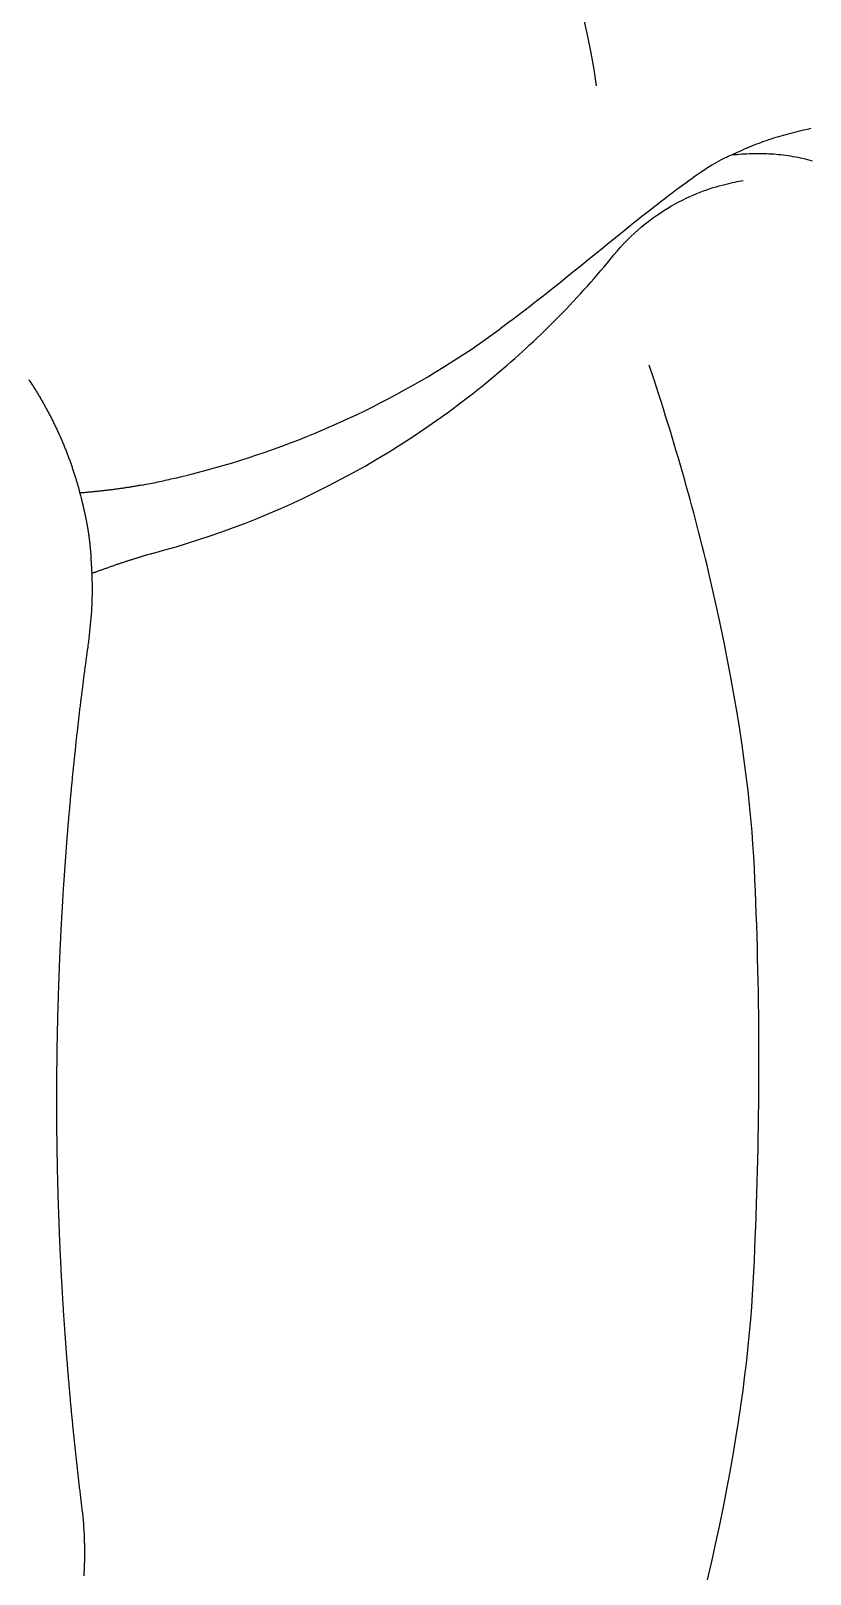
# Model space of a CAD drawing. Extents: x 832 to 912, y 781 to 934.
# Drawn here: x 884.03 to 898.02, y 835.81 to 863.5 of the extents above; entities that cross this region are included whole.
import ezdxf

# ---------------------------------------------------------------- set-up
doc = ezdxf.new("R2010")
doc.units = 0
doc.header["$MEASUREMENT"] = 0
doc.layers.add('1', color=4, linetype='Continuous')
doc.layers.add('SPA', color=2, linetype='Continuous')

# ---------------------------------------------------------------- blocks, each defined once
blk = doc.blocks.new('2010SOVEREIGN')
at = {"layer": 'SPA', "color": 2, "linetype": 'Continuous'}
for points in [[(61.828, 64.542), (61.783, 64.839), (61.731, 65.136), (61.672, 65.432), (61.604, 65.728)], [(63.84, 55.831), (63.812, 55.945), (63.785, 56.06), (63.756, 56.176), (63.727, 56.293), (63.698, 56.41), (63.667, 56.528), (63.637, 56.646), (63.605, 56.765), (63.574, 56.885), (63.541, 57.005), (63.508, 57.126), (63.474, 57.247), (63.44, 57.369), (63.406, 57.492), (63.37, 57.615), (63.335, 57.739), (63.298, 57.863), (63.261, 57.988), (63.224, 58.113), (63.186, 58.24), (63.148, 58.366), (63.108, 58.493), (63.069, 58.621), (63.029, 58.75), (62.988, 58.879), (62.946, 59.009), (62.904, 59.139), (62.862, 59.27), (62.775, 59.534)], [(63.823, 37.739), (63.899, 38.072), (63.972, 38.402), (64.041, 38.728), (64.106, 39.049), (64.168, 39.366), (64.226, 39.677), (64.28, 39.982), (64.331, 40.282), (64.377, 40.575), (64.42, 40.862), (64.459, 41.141), (64.494, 41.413), (64.525, 41.676), (64.553, 41.931), (64.576, 42.178), (64.597, 42.414), (64.614, 42.641), (64.629, 42.857), (64.641, 43.066), (64.652, 43.269), (64.662, 43.471), (64.671, 43.672), (64.679, 43.873), (64.687, 44.074), (64.695, 44.276), (64.702, 44.477), (64.708, 44.678), (64.714, 44.878), (64.719, 45.079), (64.724, 45.279), (64.729, 45.48), (64.732, 45.68), (64.736, 45.88), (64.738, 46.08), (64.74, 46.28), (64.742, 46.48), (64.743, 46.681), (64.744, 46.881), (64.744, 47.081), (64.744, 47.281), (64.743, 47.482), (64.741, 47.682), (64.74, 47.883), (64.737, 48.083), (64.734, 48.284), (64.73, 48.485), (64.726, 48.686), (64.721, 48.888), (64.716, 49.089), (64.71, 49.291), (64.704, 49.493), (64.697, 49.695), (64.689, 49.897), (64.681, 50.099), (64.672, 50.302), (64.663, 50.507), (64.651, 50.716), (64.637, 50.933), (64.62, 51.161), (64.6, 51.399), (64.577, 51.646), (64.549, 51.902), (64.518, 52.166), (64.482, 52.438), (64.443, 52.717), (64.4, 53.004), (64.352, 53.297), (64.301, 53.596), (64.246, 53.901), (64.188, 54.212), (64.125, 54.527), (64.059, 54.847), (63.99, 55.171), (63.84, 55.831)]]:
    blk.add_lwpolyline(points, dxfattribs=at)
at = {"layer": 'SPA', "color": 3, "linetype": 'Continuous'}
for points in [[(65.678, 63.778), (65.632, 63.768), (65.586, 63.758), (65.541, 63.747), (65.495, 63.737), (65.45, 63.726), (65.405, 63.715), (65.36, 63.704), (65.315, 63.692), (65.27, 63.68), (65.226, 63.668), (65.181, 63.656), (65.137, 63.643), (65.093, 63.63), (65.049, 63.616), (65.004, 63.603), (64.96, 63.589), (64.917, 63.574), (64.873, 63.559), (64.829, 63.544), (64.785, 63.528), (64.742, 63.512), (64.698, 63.496), (64.655, 63.479), (64.611, 63.461), (64.568, 63.444), (64.525, 63.425), (64.481, 63.406), (64.438, 63.387), (64.395, 63.367), (64.352, 63.347), (64.265, 63.305)], [(64.265, 63.305), (64.236, 63.294), (64.205, 63.282), (64.173, 63.268), (64.138, 63.252), (64.102, 63.234), (64.065, 63.215), (64.026, 63.193), (63.985, 63.17), (63.942, 63.145), (63.898, 63.119), (63.853, 63.09), (63.805, 63.06), (63.756, 63.028), (63.706, 62.994), (63.654, 62.959), (63.6, 62.922), (63.545, 62.883), (63.488, 62.842), (63.43, 62.8), (63.371, 62.757), (63.31, 62.712), (63.248, 62.666), (63.185, 62.618), (63.121, 62.569), (63.055, 62.519), (62.989, 62.468), (62.921, 62.416), (62.853, 62.363), (62.784, 62.309), (62.714, 62.254), (62.644, 62.198), (62.572, 62.141), (62.5, 62.084), (62.427, 62.026), (62.354, 61.967), (62.281, 61.908), (62.206, 61.848), (62.132, 61.788), (62.057, 61.727), (61.982, 61.667), (61.906, 61.605), (61.83, 61.544), (61.755, 61.483), (61.679, 61.421), (61.603, 61.36), (61.527, 61.299), (61.451, 61.238), (61.375, 61.177), (61.3, 61.116), (61.224, 61.055), (61.149, 60.995), (61.073, 60.935), (60.998, 60.875), (60.923, 60.815), (60.848, 60.756), (60.773, 60.697), (60.698, 60.639), (60.623, 60.581), (60.548, 60.523), (60.473, 60.466), (60.398, 60.409), (60.323, 60.352), (60.248, 60.296), (60.098, 60.185)], [(64.265, 63.305), (64.31, 63.31), (64.354, 63.314), (64.398, 63.318), (64.442, 63.322), (64.486, 63.325), (64.53, 63.327), (64.574, 63.329), (64.618, 63.331), (64.661, 63.332), (64.705, 63.332), (64.748, 63.332), (64.792, 63.332), (64.835, 63.331), (64.879, 63.329), (64.922, 63.327), (64.965, 63.325), (65.009, 63.322), (65.052, 63.318), (65.095, 63.314), (65.138, 63.31), (65.181, 63.304), (65.225, 63.299), (65.268, 63.293), (65.311, 63.286), (65.355, 63.279), (65.398, 63.271), (65.441, 63.263), (65.485, 63.254), (65.528, 63.245), (65.572, 63.235), (65.616, 63.225), (65.659, 63.214), (65.703, 63.202)], [(62.14, 61.51), (62.199, 61.58), (62.259, 61.648), (62.32, 61.714), (62.381, 61.778), (62.444, 61.84), (62.508, 61.9), (62.572, 61.958), (62.637, 62.014), (62.703, 62.068), (62.769, 62.119), (62.836, 62.169), (62.903, 62.217), (62.97, 62.263), (63.038, 62.307), (63.106, 62.349), (63.174, 62.389), (63.241, 62.427), (63.308, 62.463), (63.374, 62.496), (63.439, 62.528), (63.503, 62.558), (63.566, 62.586), (63.629, 62.612), (63.69, 62.636), (63.75, 62.659), (63.809, 62.68), (63.867, 62.7), (63.923, 62.718), (63.977, 62.735), (64.031, 62.75), (64.082, 62.764), (64.132, 62.777), (64.18, 62.789), (64.226, 62.799), (64.27, 62.809), (64.312, 62.818), (64.353, 62.826), (64.391, 62.832), (64.46, 62.844)], [(60.224, 59.534), (60.292, 59.593), (60.359, 59.652), (60.426, 59.712), (60.493, 59.773), (60.56, 59.834), (60.627, 59.896), (60.694, 59.958), (60.761, 60.021), (60.827, 60.085), (60.893, 60.149), (60.959, 60.214), (61.025, 60.279), (61.091, 60.345), (61.156, 60.411), (61.221, 60.477), (61.286, 60.544), (61.35, 60.611), (61.414, 60.679), (61.477, 60.747), (61.54, 60.816), (61.603, 60.884), (61.664, 60.953), (61.726, 61.022), (61.787, 61.091), (61.847, 61.161), (61.907, 61.23), (61.966, 61.3), (62.025, 61.37), (62.14, 61.51)], [(54.357, 57.531), (54.51, 57.568), (54.663, 57.607), (54.816, 57.647), (54.968, 57.689), (55.12, 57.732), (55.272, 57.778), (55.424, 57.824), (55.575, 57.872), (55.727, 57.922), (55.878, 57.974), (56.029, 58.027), (56.18, 58.082), (56.33, 58.138), (56.48, 58.196), (56.629, 58.255), (56.778, 58.316), (56.927, 58.379), (57.075, 58.443), (57.223, 58.509), (57.371, 58.576), (57.518, 58.645), (57.665, 58.716), (57.811, 58.788), (57.955, 58.861), (58.098, 58.936), (58.24, 59.012), (58.381, 59.088), (58.521, 59.166), (58.659, 59.245), (58.796, 59.326), (58.932, 59.407), (59.066, 59.489), (59.2, 59.573), (59.332, 59.657), (59.463, 59.743), (59.592, 59.829), (59.72, 59.917), (59.847, 60.005), (60.098, 60.185)], [(53.873, 56.163), (54.074, 56.218), (54.277, 56.276), (54.481, 56.338), (54.686, 56.404), (54.893, 56.472), (55.102, 56.545), (55.311, 56.621), (55.522, 56.701), (55.733, 56.785), (55.946, 56.873), (56.16, 56.964), (56.374, 57.06), (56.589, 57.16), (56.805, 57.265), (57.022, 57.373), (57.238, 57.486), (57.454, 57.603), (57.671, 57.724), (57.887, 57.85), (58.103, 57.98), (58.319, 58.114), (58.534, 58.254), (58.748, 58.397), (58.962, 58.545), (59.175, 58.698), (59.387, 58.856), (59.598, 59.018), (59.808, 59.185), (60.224, 59.534)], [(53.675, 57.383), (53.709, 57.39), (53.744, 57.397), (53.778, 57.404), (53.812, 57.41), (53.846, 57.417), (53.88, 57.424), (53.914, 57.431), (53.949, 57.439), (53.983, 57.446), (54.017, 57.453), (54.051, 57.461), (54.085, 57.468), (54.119, 57.476), (54.153, 57.483), (54.187, 57.491), (54.221, 57.499), (54.255, 57.507), (54.289, 57.514), (54.357, 57.531)]]:
    blk.add_lwpolyline(points, dxfattribs=at)
for points in [[(51.632, 59.277, -0.002838), (51.674, 59.212, -0.002833), (51.716, 59.148, -0.002822), (51.757, 59.083, -0.002817), (51.797, 59.018, -0.002809), (51.836, 58.952, -0.002802), (51.874, 58.887, -0.002796), (51.911, 58.821, -0.002789), (51.948, 58.755, -0.002778), (51.984, 58.688, -0.002771), (52.019, 58.622, -0.002765), (52.053, 58.555, -0.00276), (52.086, 58.488, -0.002748), (52.118, 58.421, -0.002743), (52.15, 58.353, -0.002732), (52.181, 58.286, -0.002729), (52.211, 58.218, -0.002723), (52.24, 58.15, -0.002715), (52.268, 58.082, -0.002686), (52.296, 58.013, -0.002698), (52.323, 57.945, -0.00276), (52.349, 57.876, -0.002682), (52.374, 57.807, -0.002461), (52.398, 57.739, -0.002697), (52.421, 57.671, -0.003348), (52.445, 57.6, -0.002578), (52.467, 57.529, -0.000794), (52.486, 57.469, -0.003167), (52.507, 57.399, -0.006183), (52.539, 57.28, -0.002995), (52.585, 57.104, -0.002995)], [(53.675, 57.383), (53.644, 57.377, -0.001298), (53.612, 57.372, -0.001282), (53.579, 57.366, -0.001238), (53.547, 57.36, -0.001172), (53.514, 57.354, -0.00112), (53.48, 57.349, -0.001076), (53.447, 57.344, -0.001037), (53.413, 57.338, -0.000996), (53.379, 57.333, -0.000962), (53.344, 57.328, -0.00093), (53.31, 57.323, -0.0009), (53.275, 57.318, -0.000868), (53.24, 57.313, -0.00084), (53.205, 57.309, -0.000811), (53.17, 57.304, -0.000787), (53.135, 57.299, -0.000762), (53.1, 57.295, -0.000741), (53.065, 57.291, -0.000719), (53.03, 57.287, -0.000701), (52.995, 57.283, -0.000681), (52.96, 57.279, -0.000666), (52.925, 57.275, -0.00065), (52.891, 57.271, -0.000635), (52.856, 57.267, -0.000615), (52.822, 57.264, -0.000598), (52.787, 57.26, -0.000577), (52.753, 57.257, -0.00056), (52.719, 57.254, -0.00054), (52.685, 57.251, -0.000523), (52.652, 57.247, -0.000503), (52.619, 57.244, -0.000486), (52.585, 57.242, -0.000467), (52.553, 57.239, -0.000033), (52.55, 57.238, -0.000432)], [(52.581, 57.123), (52.585, 57.103, -0.000221), (52.59, 57.084, -0.00021), (52.594, 57.065, -0.000217), (52.599, 57.046, -0.000263), (52.603, 57.027, -0.000291), (52.608, 57.009, -0.000316), (52.612, 56.99, -0.000349), (52.616, 56.972, -0.000372), (52.62, 56.953, -0.000401), (52.624, 56.935, -0.000434), (52.628, 56.917, -0.000457), (52.632, 56.899, -0.000483), (52.636, 56.882, -0.000513), (52.64, 56.864, -0.000554), (52.644, 56.846, -0.000568), (52.648, 56.829, -0.000602), (52.651, 56.811, -0.000633), (52.655, 56.794, -0.000648), (52.659, 56.777, -0.000679), (52.662, 56.76, -0.000713), (52.665, 56.743, -0.000745), (52.669, 56.726, -0.000768), (52.672, 56.709, -0.000801), (52.675, 56.693, -0.000823), (52.678, 56.676, -0.000842), (52.681, 56.66, -0.000892), (52.684, 56.643, -0.000911), (52.687, 56.627, -0.000917), (52.69, 56.611, -0.000965), (52.692, 56.595, -0.001017), (52.695, 56.579, -0.000989), (52.697, 56.563, -0.000982), (52.7, 56.547, -0.000974), (52.702, 56.531, -0.000947), (52.705, 56.515, -0.000923), (52.707, 56.498, -0.000912), (52.709, 56.482, -0.000889), (52.712, 56.465, -0.000851), (52.714, 56.448, -0.000842), (52.716, 56.432, -0.000831), (52.718, 56.415, -0.000821), (52.72, 56.397, -0.000784), (52.722, 56.38, -0.000751), (52.724, 56.363, -0.000754), (52.726, 56.346, -0.000741), (52.728, 56.329, -0.000702), (52.73, 56.311, -0.000669), (52.732, 56.294, -0.000646), (52.734, 56.276, -0.000618), (52.735, 56.258, -0.000541), (52.737, 56.24, -0.000543), (52.739, 56.221, -0.000594), (52.741, 56.203, -0.000454), (52.742, 56.184, -0.000199), (52.744, 56.168, -0.000498), (52.746, 56.148, -0.000755), (52.748, 56.114, -0.000354), (52.752, 56.069, -0.000354)], [(52.71, 54.568), (52.761, 55.062, 0.000947), (52.762, 55.088, 0.000993), (52.764, 55.115, 0.000987), (52.765, 55.141, 0.000981), (52.767, 55.168, 0.00099), (52.768, 55.195, 0.000981), (52.769, 55.221, 0.000978), (52.77, 55.248, 0.000974), (52.771, 55.274, 0.000971), (52.772, 55.301, 0.000975), (52.773, 55.327, 0.000972), (52.774, 55.354, 0.000968), (52.774, 55.38, 0.000966), (52.775, 55.406, 0.000962), (52.775, 55.433, 0.000959), (52.775, 55.459, 0.000956), (52.775, 55.485, 0.00096), (52.775, 55.511, 0.000957), (52.775, 55.537, 0.000954), (52.775, 55.563, 0.000951), (52.775, 55.589, 0.000948), (52.775, 55.615, 0.000951), (52.774, 55.641, 0.000943), (52.774, 55.666, 0.000941), (52.773, 55.692, 0.000943), (52.772, 55.718, 0.000942), (52.771, 55.743, 0.000936), (52.77, 55.769, 0.000955), (52.769, 55.794, 0.000936), (52.768, 55.82, 0.000856), (52.767, 55.845, 0.000943), (52.766, 55.87, 0.001171), (52.764, 55.896, 0.000904), (52.763, 55.922, 0.000275), (52.762, 55.943, 0.0011), (52.76, 55.968, 0.00217), (52.757, 56.011, 0.001051), (52.752, 56.074, 0.001051)], [(52.769, 55.8, -0.000211), (52.788, 55.807, -0.000321), (52.816, 55.817, -0.00033), (52.844, 55.827, -0.000341), (52.872, 55.838, -0.000351), (52.9, 55.848, -0.000363), (52.929, 55.858, -0.000373), (52.957, 55.869, -0.000386), (52.986, 55.879, -0.000396), (53.015, 55.889, -0.000409), (53.044, 55.899, -0.00042), (53.073, 55.91, -0.000433), (53.102, 55.92, -0.000445), (53.131, 55.93, -0.000459), (53.161, 55.94, -0.000471), (53.19, 55.95, -0.000483), (53.219, 55.961, -0.000493), (53.249, 55.971, -0.000504), (53.278, 55.981, -0.000516), (53.308, 55.99, -0.000529), (53.338, 56, -0.000542), (53.367, 56.01, -0.000558), (53.397, 56.02, -0.000573), (53.426, 56.029, -0.000592), (53.455, 56.039, -0.000608), (53.485, 56.048, -0.000624), (53.514, 56.057, -0.000651), (53.543, 56.066, -0.00069), (53.572, 56.075, -0.000692), (53.6, 56.084, -0.000666), (53.628, 56.093, -0.000773), (53.657, 56.101, -0.00098), (53.686, 56.11, -0.000761), (53.713, 56.118, -0.000228), (53.737, 56.125, -0.001167), (53.768, 56.134, -0.002209), (53.814, 56.147, -0.001137), (53.873, 56.163, -0.000609)], [(52.587, 39.063), (52.574, 39.172, -0.000467), (52.561, 39.282, -0.000465), (52.547, 39.392, -0.000465), (52.535, 39.502, -0.000465), (52.522, 39.613, -0.000466), (52.509, 39.723, -0.000466), (52.497, 39.833, -0.000466), (52.485, 39.943, -0.000466), (52.473, 40.053, -0.000466), (52.461, 40.164, -0.000466), (52.45, 40.274, -0.000466), (52.438, 40.385, -0.000466), (52.427, 40.495, -0.000466), (52.417, 40.605, -0.000466), (52.406, 40.716, -0.000466), (52.395, 40.826, -0.000466), (52.385, 40.937, -0.000466), (52.375, 41.047, -0.000466), (52.365, 41.158, -0.000466), (52.356, 41.269, -0.000466), (52.346, 41.379, -0.000466), (52.337, 41.49, -0.000466), (52.328, 41.601, -0.000467), (52.319, 41.712, -0.000467), (52.311, 41.823, -0.000467), (52.302, 41.933, -0.000467), (52.294, 42.044, -0.000467), (52.286, 42.155, -0.000467), (52.278, 42.266, -0.000467), (52.271, 42.377, -0.000467), (52.263, 42.488, -0.000467), (52.256, 42.599, -0.000467), (52.249, 42.71, -0.000467), (52.242, 42.821, -0.000467), (52.236, 42.932, -0.000467), (52.23, 43.044, -0.000468), (52.223, 43.155, -0.000468), (52.217, 43.266, -0.000468), (52.212, 43.377, -0.000468), (52.206, 43.489, -0.000468), (52.201, 43.6, -0.000468), (52.196, 43.711, -0.000468), (52.191, 43.822, -0.000468), (52.186, 43.934, -0.000468), (52.182, 44.045, -0.000468), (52.178, 44.157, -0.000468), (52.174, 44.268, -0.000468), (52.17, 44.38, -0.000468), (52.166, 44.491, -0.000468), (52.163, 44.603, -0.000469), (52.16, 44.714, -0.000468), (52.157, 44.826, -0.000466), (52.154, 44.937, -0.000466), (52.151, 45.049, -0.000465), (52.149, 45.16, -0.000465), (52.147, 45.272, -0.000466), (52.145, 45.383, -0.000466), (52.143, 45.494, -0.000466), (52.142, 45.606, -0.000467), (52.14, 45.717, -0.000467), (52.139, 45.828, -0.000467), (52.138, 45.94, -0.000467), (52.138, 46.051, -0.000468), (52.137, 46.162, -0.000467), (52.137, 46.273, -0.000468), (52.137, 46.384, -0.000468), (52.137, 46.496, -0.000468), (52.137, 46.607, -0.000468), (52.138, 46.718, -0.000468), (52.139, 46.829, -0.000468), (52.14, 46.94, -0.000468), (52.141, 47.051, -0.000469), (52.142, 47.162, -0.000468), (52.144, 47.273, -0.000468), (52.146, 47.384, -0.000469), (52.148, 47.495, -0.000468), (52.15, 47.606, -0.000468), (52.153, 47.717, -0.000468), (52.155, 47.828, -0.000468), (52.158, 47.939, -0.000468), (52.161, 48.05, -0.000468), (52.165, 48.161, -0.000468), (52.168, 48.272, -0.000468), (52.172, 48.383, -0.000468), (52.176, 48.494, -0.000467), (52.18, 48.605, -0.000467), (52.184, 48.716, -0.000467), (52.189, 48.827, -0.000467), (52.193, 48.938, -0.000466), (52.198, 49.049, -0.000466), (52.204, 49.16, -0.000466), (52.209, 49.271, -0.000465), (52.214, 49.382, -0.000465), (52.22, 49.493, -0.000465), (52.226, 49.604, -0.000465), (52.233, 49.715, -0.000464), (52.239, 49.826, -0.000464), (52.246, 49.937, -0.000464), (52.252, 50.048, -0.000466), (52.259, 50.159, -0.000467), (52.267, 50.27, -0.000467), (52.274, 50.381, -0.000467), (52.282, 50.491, -0.000467), (52.29, 50.602, -0.000467), (52.298, 50.713, -0.000467), (52.306, 50.824, -0.000467), (52.315, 50.935, -0.000467), (52.323, 51.045, -0.000466), (52.332, 51.156, -0.000466), (52.341, 51.267, -0.000466), (52.351, 51.377, -0.000466), (52.36, 51.488, -0.000466), (52.37, 51.598, -0.000466), (52.38, 51.709, -0.000465), (52.39, 51.819, -0.000465), (52.4, 51.93, -0.000466), (52.411, 52.04, -0.000465), (52.421, 52.151, -0.000465), (52.432, 52.261, -0.000466), (52.444, 52.371, -0.000466), (52.455, 52.482, -0.000466), (52.467, 52.592, -0.000466), (52.478, 52.702, -0.000466), (52.49, 52.812, -0.000467), (52.502, 52.922, -0.000465), (52.515, 53.032, -0.000463), (52.527, 53.142, -0.000467), (52.54, 53.252, -0.000476), (52.553, 53.363, -0.000462), (52.566, 53.472, -0.000432), (52.58, 53.581, -0.000477), (52.594, 53.692, -0.000565), (52.608, 53.805, -0.000429), (52.621, 53.911, -0.00015), (52.634, 54.007, -0.000613), (52.65, 54.132, -0.001039), (52.676, 54.322, -0.000509), (52.71, 54.568, -0.000509)], [(52.626, 37.815, 0.001147), (52.628, 37.846, 0.001136), (52.63, 37.877, 0.001138), (52.631, 37.907, 0.001137), (52.633, 37.938, 0.001132), (52.634, 37.969, 0.001127), (52.635, 38, 0.001123), (52.636, 38.03, 0.001117), (52.637, 38.06, 0.001118), (52.638, 38.091, 0.001118), (52.638, 38.121, 0.001103), (52.639, 38.151, 0.001111), (52.639, 38.181, 0.00111), (52.639, 38.212, 0.001086), (52.639, 38.241, 0.001098), (52.639, 38.271, 0.001125), (52.639, 38.301, 0.00109), (52.638, 38.331, 0.000997), (52.638, 38.36, 0.001091), (52.637, 38.389, 0.001363), (52.636, 38.42, 0.001043), (52.635, 38.449, 0.000326), (52.635, 38.475, 0.001281), (52.633, 38.504, 0.002489), (52.631, 38.554, 0.019275), (52.587, 39.063)]]:
    blk.add_lwpolyline(points, format="xyb", dxfattribs=at)

msp = doc.modelspace()

# ---------------------------------------------------------------- block references
at = {"layer": '1'}
msp.add_blockref('2010SOVEREIGN', (832.36, 797.97), dxfattribs=at)

doc.saveas('drawing.dxf')
